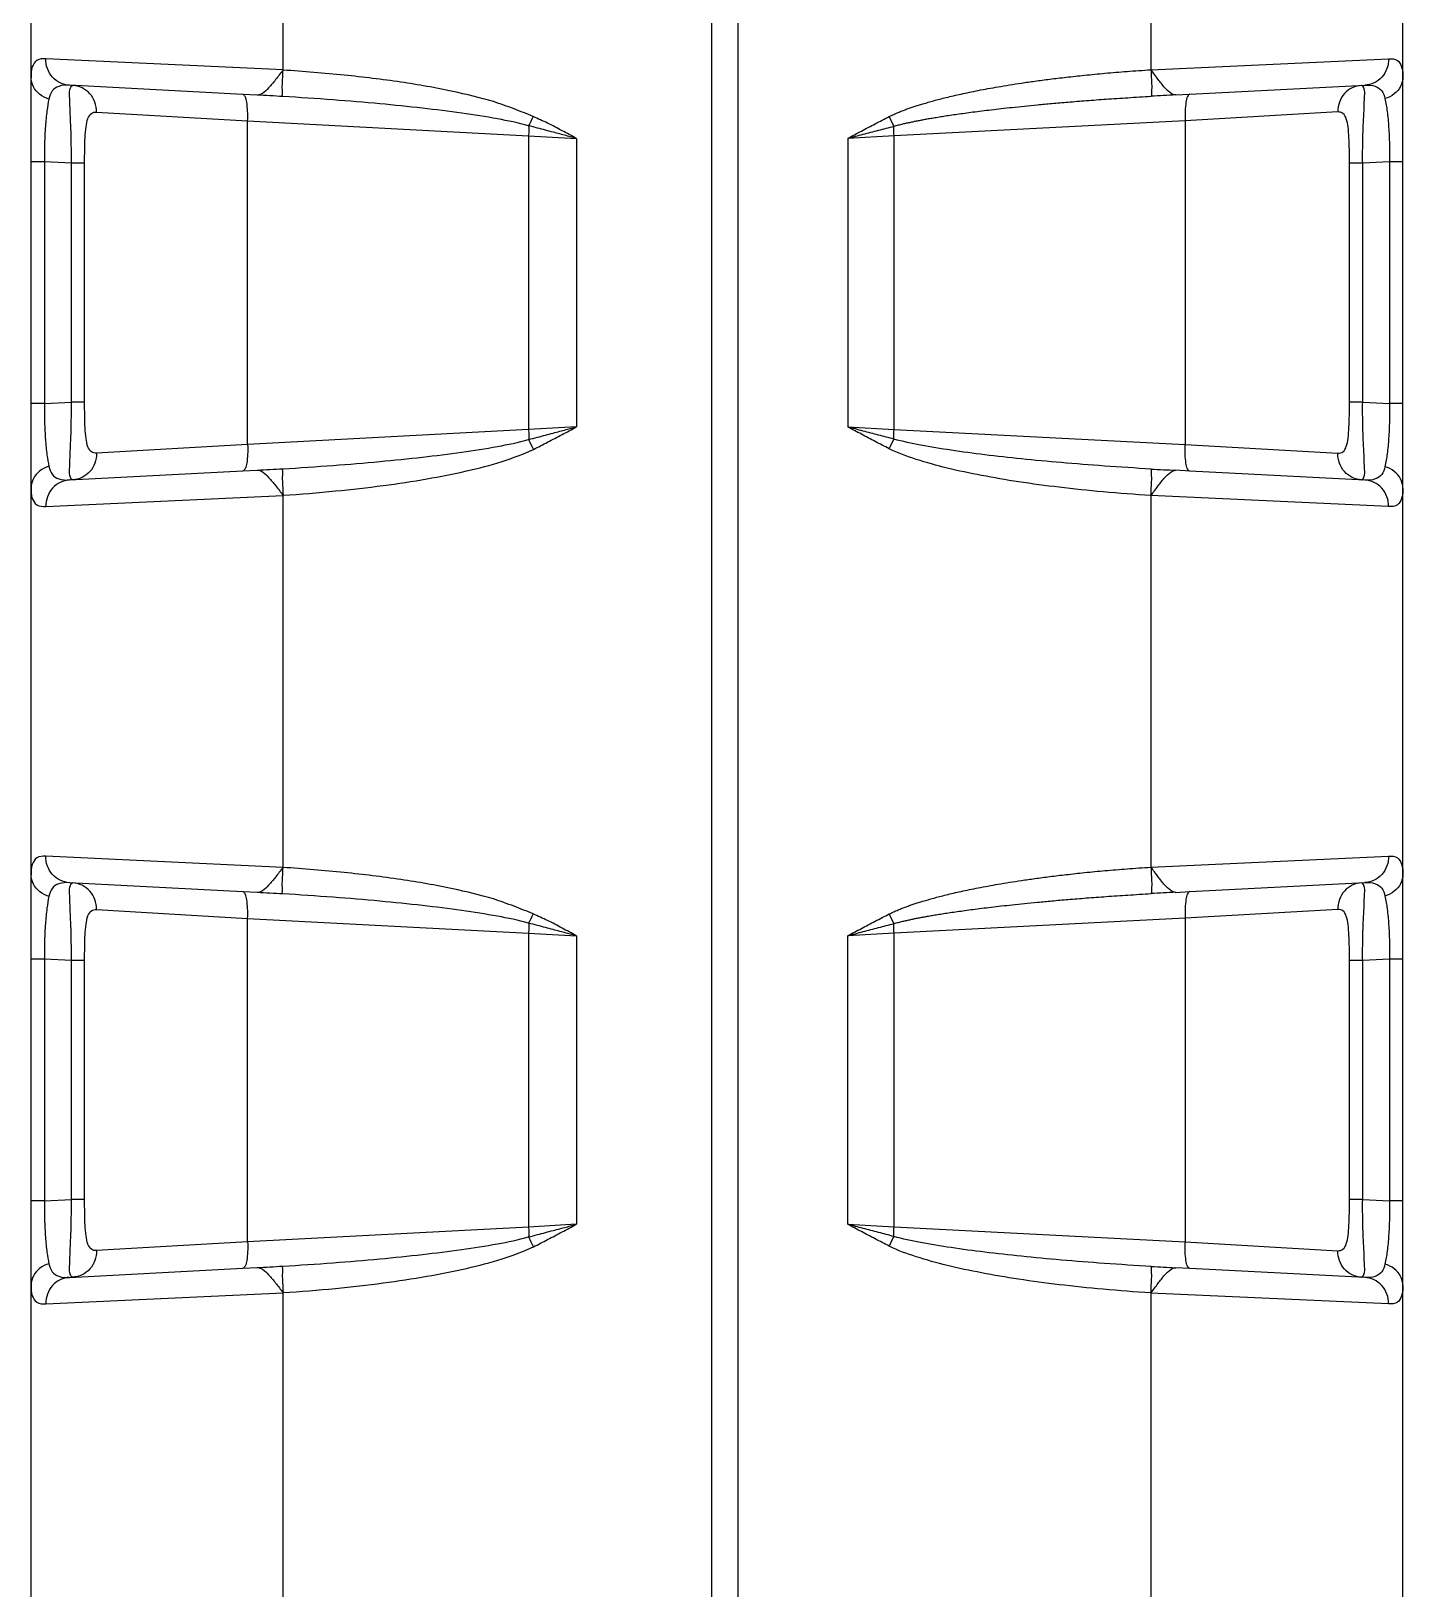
# Model space of a CAD drawing. Header units: inches. Extents: x 3700 to 4563, y 1353 to 2328.
# Drawn here: x 3915.38 to 3941.18, y 2200.54 to 2229.84 of the extents above; entities that cross this region are included whole.
import ezdxf

# ---------------------------------------------------------------- set-up
doc = ezdxf.new("R2010")
doc.units = ezdxf.units.IN
doc.header["$LTSCALE"] = 0.5
doc.layers.add('02___PRT_ALL_AXES', color=7, linetype='Continuous')
doc.layers.add('06___PRT_ALL_SURFS', color=7, linetype='Continuous')

msp = doc.modelspace()

# ---------------------------------------------------------------- linework, layer by layer
at = {"color": 7, "linetype": 'Continuous'}
for p, q in [((3928.175, 2138.112, 0), (3928.175, 2252.112, 0)), ((3915.375, 2141.63, 0), (3915.375, 2248.595, 0)), ((3941.175, 2141.614, 0), (3941.175, 2248.61, 0)), ((3920.114, 2229.111, 0), (3920.114, 2236.113, 0)), ((3936.437, 2236.108, 0), (3936.437, 2229.117, 0)), ((3920.114, 2229.113, 0), (3915.649, 2229.324, 0)), ((3936.437, 2229.118, 0), (3940.908, 2229.325, 0)), ((3937.17, 2228.657, 0), (3940.461, 2228.826, 0)), ((3936.902, 2228.643, 0), (3937.17, 2228.657, 0)), ((3924.731, 2227.877, 0), (3925.631, 2227.826, 0)), ((3931.605, 2227.876, 0), (3930.735, 2227.827, 0)), ((3925.631, 2227.826, 0), (3925.631, 2222.399, 0)), ((3930.735, 2227.827, 0), (3930.735, 2222.398, 0)), ((3915.625, 2227.387, 0), (3915.375, 2227.387, 0)), ((3940.925, 2227.386, 0), (3940.42, 2227.36, 0)), ((3941.175, 2227.386, 0), (3940.925, 2227.386, 0)), ((3940.925, 2227.386, 0), (3940.925, 2222.839, 0)), ((3915.625, 2222.838, 0), (3915.375, 2222.838, 0)), ((3940.42, 2222.865, 0), (3940.925, 2222.839, 0)), ((3941.175, 2222.839, 0), (3940.925, 2222.839, 0)), ((3925.631, 2222.399, 0), (3924.731, 2222.347, 0)), ((3930.735, 2222.398, 0), (3931.605, 2222.349, 0)), ((3937.17, 2221.568, 0), (3936.902, 2221.582, 0)), ((3940.461, 2221.399, 0), (3937.17, 2221.568, 0)), ((3915.649, 2220.901, 0), (3920.114, 2221.111, 0)), ((3920.114, 2214.111, 0), (3920.114, 2221.113, 0)), ((3936.437, 2221.108, 0), (3936.437, 2214.117, 0)), ((3940.908, 2220.9, 0), (3936.437, 2221.106, 0)), ((3920.114, 2214.113, 0), (3915.649, 2214.324, 0)), ((3936.437, 2214.118, 0), (3940.908, 2214.325, 0)), ((3937.17, 2213.657, 0), (3940.461, 2213.826, 0)), ((3936.902, 2213.643, 0), (3937.17, 2213.657, 0)), ((3924.731, 2212.877, 0), (3925.631, 2212.826, 0)), ((3925.631, 2212.826, 0), (3925.631, 2207.399, 0)), ((3931.605, 2212.876, 0), (3930.735, 2212.827, 0)), ((3930.735, 2207.398, 0), (3930.735, 2212.827, 0)), ((3915.625, 2212.387, 0), (3915.375, 2212.387, 0)), ((3940.925, 2212.386, 0), (3940.42, 2212.36, 0)), ((3941.175, 2212.386, 0), (3940.925, 2212.386, 0)), ((3940.925, 2212.386, 0), (3940.925, 2207.839, 0)), ((3915.625, 2207.838, 0), (3915.375, 2207.838, 0)), ((3940.42, 2207.865, 0), (3940.925, 2207.839, 0)), ((3941.175, 2207.839, 0), (3940.925, 2207.839, 0)), ((3925.631, 2207.399, 0), (3924.731, 2207.347, 0)), ((3930.735, 2207.398, 0), (3931.605, 2207.349, 0)), ((3937.171, 2206.568, 0), (3936.902, 2206.582, 0)), ((3940.461, 2206.399, 0), (3937.17, 2206.568, 0)), ((3915.649, 2205.901, 0), (3920.114, 2206.111, 0)), ((3920.114, 2199.111, 0), (3920.114, 2206.113, 0)), ((3936.437, 2206.108, 0), (3936.437, 2199.117, 0)), ((3940.908, 2205.9, 0), (3936.437, 2206.106, 0))]:
    msp.add_line(p, q, dxfattribs=at)
for centre, radius, start, end in [((3920.748, 2216.815, 0), 12.166, 74.1531, 77.8693), ((3941.506, 2137.756, 0), 91.004, 92.89988, 93.1896), ((3932.532, 2224.377, 0), 8.627, 153.4958, 154.6971), ((3922.956, 2223.937, 0), 9.579, 25.4699, 26.6703), ((3933.641, 2226.392, 0), 9.863, 205.4032, 206.6064), ((3922.956, 2226.288, 0), 9.579, 333.3297, 334.5301), ((3941.568, 2313.636, 0), 92.172, 266.81224, 267.09825), ((3920.748, 2201.815, 0), 12.166, 74.1531, 77.8693), ((3941.506, 2122.756, 0), 91.004, 92.89988, 93.1896), ((3932.532, 2209.377, 0), 8.627, 153.4958, 154.6971), ((3922.956, 2208.937, 0), 9.579, 25.4699, 26.6703), ((3933.641, 2211.392, 0), 9.863, 205.4032, 206.6064), ((3922.956, 2211.288, 0), 9.579, 333.3297, 334.5301), ((3941.567, 2298.608, 0), 92.145, 266.81219, 267.09832)]:
    msp.add_arc(centre, radius, start, end, dxfattribs=at)
for points, start_tangent, end_tangent in [([(3915.649, 2229.324, 0), (3915.48, 2229.291, 0), (3915.397, 2229.17, 0), (3915.375, 2228.967, 0)], (-0.998889, 0.047119), (-0.00005, -1)), ([(3916.095, 2228.825, 0), (3915.922, 2228.87, 0), (3915.777, 2228.979, 0), (3915.681, 2229.138, 0), (3915.649, 2229.324, 0)], (-0.998628, 0.052364), (0.005539, 0.999985)), ([(3940.909, 2229.325, 0), (3940.876, 2229.139, 0), (3940.78, 2228.98, 0), (3940.635, 2228.87, 0), (3940.461, 2228.826, 0)], (0.005293, -0.999986), (-0.998683, -0.051309)), ([(3940.908, 2229.325, 0), (3941.072, 2229.293, 0), (3941.153, 2229.175, 0), (3941.175, 2228.977, 0)], (0.998941, 0.046002), (0.000115, -1)), ([(3920.113, 2229.113, 0), (3919.972, 2228.931, 0), (3919.841, 2228.776, 0), (3919.726, 2228.673, 0), (3919.628, 2228.64, 0)], (-0.611064, -0.791581), (-0.998631, 0.052303)), ([(3920.106, 2228.614, 0), (3920.1, 2228.66, 0), (3920.099, 2228.77, 0), (3920.104, 2228.928, 0), (3920.114, 2229.114, 0)], (-0.602714, 0.797957), (0.063645, 0.997973)), ([(3923.304, 2228.709, 0), (3922.329, 2228.884, 0), (3921.265, 2229.015, 0), (3920.114, 2229.111, 0)], (-0.978272, 0.207327), (-0.99784, 0.065686)), ([(3931.516, 2228.237, 0), (3931.601, 2228.278, 0), (3931.683, 2228.313, 0), (3931.761, 2228.345, 0), (3931.835, 2228.373, 0), (3931.909, 2228.399, 0), (3931.984, 2228.425, 0), (3932.063, 2228.451, 0), (3932.149, 2228.477, 0), (3932.244, 2228.505, 0), (3932.349, 2228.535, 0), (3932.463, 2228.565, 0), (3932.588, 2228.596, 0), (3932.722, 2228.629, 0), (3932.867, 2228.661, 0), (3933.022, 2228.694, 0), (3933.189, 2228.728, 0), (3933.369, 2228.762, 0), (3933.564, 2228.796, 0), (3933.775, 2228.832, 0), (3934.005, 2228.867, 0), (3934.255, 2228.903, 0), (3934.533, 2228.94, 0), (3934.842, 2228.977, 0), (3935.189, 2229.015, 0), (3935.572, 2229.052, 0), (3935.987, 2229.086, 0), (3936.437, 2229.117, 0)], (0.89341, 0.449243), (0.998111, 0.061443)), ([(3936.437, 2229.119, 0), (3936.446, 2228.933, 0), (3936.451, 2228.775, 0), (3936.45, 2228.665, 0), (3936.443, 2228.619, 0)], (0.061468, -0.998109), (-0.631634, -0.775267)), ([(3936.902, 2228.643, 0), (3936.809, 2228.677, 0), (3936.698, 2228.78, 0), (3936.573, 2228.935, 0), (3936.437, 2229.119, 0)], (-0.998686, -0.051254), (-0.596017, 0.802972)), ([(3915.709, 2228.567, 0), (3915.535, 2228.657, 0), (3915.417, 2228.798, 0), (3915.375, 2228.967, 0)], (-0.958452, 0.285253), (0.000007, 1)), ([(3940.461, 2228.826, 0), (3940.656, 2228.806, 0), (3940.777, 2228.721, 0), (3940.839, 2228.574, 0)], (0.998685, 0.051261), (0.218306, -0.97588)), ([(3941.175, 2228.977, 0), (3941.133, 2228.806, 0), (3941.015, 2228.664, 0), (3940.839, 2228.574, 0)], (0.00006, -1), (-0.959077, -0.283145)), ([(3924.819, 2228.237, 0), (3924.457, 2228.381, 0), (3924.07, 2228.518, 0)], (-0.921014, 0.38953), (-0.948898, 0.315582)), ([(3931.604, 2228.056, 0), (3931.689, 2228.079, 0), (3931.77, 2228.099, 0), (3931.846, 2228.116, 0), (3931.92, 2228.132, 0), (3931.993, 2228.148, 0), (3932.067, 2228.162, 0), (3932.145, 2228.177, 0), (3932.23, 2228.193, 0), (3932.324, 2228.209, 0), (3932.426, 2228.226, 0), (3932.539, 2228.244, 0), (3932.662, 2228.263, 0), (3932.795, 2228.282, 0), (3932.937, 2228.302, 0), (3933.09, 2228.323, 0), (3933.254, 2228.344, 0), (3933.431, 2228.365, 0), (3933.623, 2228.387, 0), (3933.83, 2228.41, 0), (3934.056, 2228.434, 0), (3934.302, 2228.458, 0), (3934.574, 2228.483, 0), (3934.878, 2228.509, 0), (3935.219, 2228.537, 0), (3935.595, 2228.565, 0), (3936.002, 2228.592, 0), (3936.443, 2228.619, 0)], (0.96319, 0.268822), (0.998404, 0.056471)), ([(3937.17, 2228.657, 0), (3937.127, 2228.617, 0), (3937.096, 2228.508, 0), (3937.08, 2228.347, 0), (3937.081, 2228.157, 0)], (-0.999999, -0.00123), (0.048669, -0.998815)), ([(3940.839, 2228.574, 0), (3940.88, 2228.332, 0), (3940.908, 2228.04, 0), (3940.923, 2227.721, 0), (3940.925, 2227.386, 0)], (0.217929, -0.975965), (-0.013008, -0.999915)), ([(3925.631, 2227.826, 0), (3925.36, 2227.971, 0), (3925.09, 2228.113, 0), (3924.819, 2228.237, 0)], (-0.880904, 0.473296), (-0.89373, 0.448605)), ([(3930.735, 2227.827, 0), (3930.991, 2227.964, 0), (3931.251, 2228.101, 0), (3931.516, 2228.237, 0)], (0.881521, 0.472144), (0.893377, 0.449308)), ([(3925.631, 2227.826, 0), (3925.54, 2227.85, 0), (3925.436, 2227.878, 0), (3925.32, 2227.909, 0), (3925.192, 2227.943, 0), (3925.051, 2227.98, 0), (3924.897, 2228.021, 0), (3924.732, 2228.064, 0)], (-0.965994, 0.258565), (-0.96809, 0.250603)), ([(3930.735, 2227.827, 0), (3931.023, 2227.904, 0), (3931.313, 2227.98, 0), (3931.604, 2228.056, 0)], (0.966296, 0.257434), (0.968202, 0.25017)), ([(3931.605, 2227.876, 0), (3931.602, 2227.968, 0), (3931.604, 2228.056, 0)], (-0.048669, 0.998815), (0.038994, 0.999239)), ([(3940.925, 2222.839, 0), (3940.923, 2222.506, 0), (3940.908, 2222.185, 0), (3940.88, 2221.893, 0), (3940.839, 2221.65, 0)], (0.013002, -0.999915), (-0.217926, -0.975965)), ([(3924.732, 2222.161, 0), (3924.897, 2222.204, 0), (3925.051, 2222.245, 0), (3925.192, 2222.282, 0), (3925.32, 2222.316, 0), (3925.436, 2222.347, 0), (3925.54, 2222.375, 0), (3925.631, 2222.399, 0)], (0.96809, 0.250604), (0.966005, 0.258524)), ([(3924.823, 2221.975, 0), (3925.09, 2222.112, 0), (3925.36, 2222.254, 0), (3925.631, 2222.399, 0)], (0.89373, 0.448605), (0.880947, 0.473215)), ([(3931.604, 2222.169, 0), (3931.313, 2222.245, 0), (3931.023, 2222.321, 0), (3930.735, 2222.398, 0)], (-0.968201, 0.250172), (-0.966295, 0.257437)), ([(3931.516, 2221.988, 0), (3931.251, 2222.124, 0), (3930.991, 2222.261, 0), (3930.735, 2222.398, 0)], (-0.893376, 0.44931), (-0.881517, 0.472152)), ([(3931.604, 2222.169, 0), (3931.602, 2222.257, 0), (3931.605, 2222.349, 0)], (-0.038994, 0.999239), (0.048669, 0.998815)), ([(3936.443, 2221.606, 0), (3935.561, 2221.663, 0), (3934.748, 2221.726, 0), (3934, 2221.797, 0), (3933.311, 2221.874, 0), (3932.677, 2221.96, 0), (3932.104, 2222.056, 0), (3931.604, 2222.169, 0)], (-0.998405, 0.056466), (-0.962187, 0.272391)), ([(3937.17, 2221.568, 0), (3937.127, 2221.608, 0), (3937.096, 2221.717, 0), (3937.08, 2221.878, 0), (3937.081, 2222.068, 0)], (-1, -0.000068), (0.048669, 0.998815)), ([(3920.114, 2221.113, 0), (3921.098, 2221.193, 0), (3921.998, 2221.296, 0), (3922.819, 2221.421, 0), (3923.565, 2221.57, 0), (3924.236, 2221.75, 0), (3924.823, 2221.975, 0)], (0.997877, 0.065126), (0.91082, 0.412805)), ([(3936.437, 2221.108, 0), (3935.538, 2221.176, 0), (3934.71, 2221.263, 0), (3933.948, 2221.366, 0), (3933.248, 2221.486, 0), (3932.604, 2221.624, 0), (3932.023, 2221.788, 0), (3931.516, 2221.988, 0)], (-0.998112, 0.061424), (-0.887761, 0.460305)), ([(3915.709, 2221.658, 0), (3915.535, 2221.568, 0), (3915.417, 2221.427, 0), (3915.375, 2221.258, 0)], (-0.958429, -0.285332), (-0.000051, -1)), ([(3919.628, 2221.585, 0), (3919.726, 2221.552, 0), (3919.841, 2221.449, 0), (3919.972, 2221.294, 0), (3920.114, 2221.111, 0)], (0.998629, 0.052337), (0.611961, -0.790888)), ([(3920.106, 2221.611, 0), (3920.1, 2221.565, 0), (3920.099, 2221.455, 0), (3920.104, 2221.297, 0), (3920.113, 2221.113, 0)], (-0.602736, -0.79794), (0.063425, -0.997987)), ([(3936.437, 2221.108, 0), (3936.446, 2221.292, 0), (3936.451, 2221.45, 0), (3936.45, 2221.56, 0), (3936.443, 2221.606, 0)], (0.061277, 0.998121), (-0.631644, 0.775259)), ([(3936.437, 2221.106, 0), (3936.573, 2221.29, 0), (3936.698, 2221.445, 0), (3936.809, 2221.548, 0), (3936.902, 2221.582, 0)], (0.595173, 0.803597), (0.998691, -0.051157)), ([(3940.839, 2221.65, 0), (3940.777, 2221.504, 0), (3940.656, 2221.419, 0), (3940.461, 2221.399, 0)], (-0.218209, -0.975902), (-0.998683, 0.051309)), ([(3941.175, 2221.248, 0), (3941.133, 2221.419, 0), (3941.015, 2221.561, 0), (3940.839, 2221.65, 0)], (0.000167, 1), (-0.959059, 0.283205)), ([(3915.375, 2221.258, 0), (3915.397, 2221.055, 0), (3915.48, 2220.934, 0), (3915.649, 2220.901, 0)], (0.00005, -1), (0.99889, 0.047095)), ([(3916.095, 2221.4, 0), (3915.922, 2221.355, 0), (3915.777, 2221.245, 0), (3915.682, 2221.086, 0), (3915.649, 2220.901, 0)], (-0.998621, -0.052504), (0.005587, -0.999984)), ([(3940.908, 2220.9, 0), (3940.876, 2221.085, 0), (3940.78, 2221.245, 0), (3940.635, 2221.354, 0), (3940.461, 2221.399, 0)], (0.005333, 0.999986), (-0.998683, 0.051299)), ([(3941.175, 2221.248, 0), (3941.153, 2221.05, 0), (3941.072, 2220.932, 0), (3940.908, 2220.9, 0)], (-0.00006, -1), (-0.99893, 0.046242)), ([(3915.649, 2214.324, 0), (3915.48, 2214.291, 0), (3915.397, 2214.17, 0), (3915.375, 2213.967, 0)], (-0.998889, 0.047119), (-0.00005, -1)), ([(3916.095, 2213.825, 0), (3915.922, 2213.87, 0), (3915.777, 2213.979, 0), (3915.681, 2214.138, 0), (3915.649, 2214.324, 0)], (-0.998628, 0.052364), (0.005539, 0.999985)), ([(3920.113, 2214.113, 0), (3919.972, 2213.931, 0), (3919.841, 2213.776, 0), (3919.726, 2213.673, 0), (3919.628, 2213.64, 0)], (-0.611064, -0.791581), (-0.998631, 0.052303)), ([(3920.106, 2213.614, 0), (3920.1, 2213.66, 0), (3920.099, 2213.77, 0), (3920.104, 2213.928, 0), (3920.114, 2214.114, 0)], (-0.602714, 0.797957), (0.063645, 0.997973)), ([(3923.304, 2213.709, 0), (3922.329, 2213.884, 0), (3921.265, 2214.015, 0), (3920.114, 2214.111, 0)], (-0.978272, 0.207327), (-0.99784, 0.065686)), ([(3931.516, 2213.237, 0), (3931.601, 2213.278, 0), (3931.683, 2213.313, 0), (3931.761, 2213.345, 0), (3931.835, 2213.373, 0), (3931.909, 2213.399, 0), (3931.984, 2213.425, 0), (3932.063, 2213.451, 0), (3932.149, 2213.477, 0), (3932.244, 2213.505, 0), (3932.349, 2213.535, 0), (3932.463, 2213.565, 0), (3932.588, 2213.596, 0), (3932.722, 2213.629, 0), (3932.867, 2213.661, 0), (3933.022, 2213.694, 0), (3933.189, 2213.728, 0), (3933.369, 2213.762, 0), (3933.564, 2213.796, 0), (3933.775, 2213.832, 0), (3934.005, 2213.867, 0), (3934.255, 2213.903, 0), (3934.533, 2213.94, 0), (3934.842, 2213.977, 0), (3935.189, 2214.015, 0), (3935.572, 2214.052, 0), (3935.987, 2214.086, 0), (3936.437, 2214.117, 0)], (0.89341, 0.449243), (0.998111, 0.061443)), ([(3936.437, 2214.119, 0), (3936.446, 2213.933, 0), (3936.451, 2213.775, 0), (3936.45, 2213.665, 0), (3936.443, 2213.619, 0)], (0.061468, -0.998109), (-0.631634, -0.775267)), ([(3936.902, 2213.643, 0), (3936.809, 2213.677, 0), (3936.698, 2213.78, 0), (3936.573, 2213.935, 0), (3936.437, 2214.119, 0)], (-0.998686, -0.051254), (-0.596017, 0.802972)), ([(3940.909, 2214.325, 0), (3940.876, 2214.139, 0), (3940.78, 2213.98, 0), (3940.635, 2213.87, 0), (3940.461, 2213.826, 0)], (0.005293, -0.999986), (-0.998683, -0.051309)), ([(3940.908, 2214.325, 0), (3941.072, 2214.293, 0), (3941.153, 2214.175, 0), (3941.175, 2213.977, 0)], (0.998941, 0.046002), (0.000115, -1)), ([(3915.709, 2213.567, 0), (3915.535, 2213.657, 0), (3915.417, 2213.798, 0), (3915.375, 2213.967, 0)], (-0.958452, 0.285253), (0.000007, 1)), ([(3940.461, 2213.826, 0), (3940.656, 2213.806, 0), (3940.777, 2213.721, 0), (3940.839, 2213.574, 0)], (0.998685, 0.051261), (0.218306, -0.97588)), ([(3941.175, 2213.977, 0), (3941.133, 2213.806, 0), (3941.015, 2213.664, 0), (3940.839, 2213.574, 0)], (0.00006, -1), (-0.959077, -0.283145)), ([(3924.819, 2213.237, 0), (3924.457, 2213.381, 0), (3924.07, 2213.518, 0)], (-0.921014, 0.38953), (-0.948898, 0.315582)), ([(3931.604, 2213.056, 0), (3931.689, 2213.079, 0), (3931.77, 2213.099, 0), (3931.846, 2213.116, 0), (3931.92, 2213.132, 0), (3931.993, 2213.148, 0), (3932.067, 2213.162, 0), (3932.145, 2213.177, 0), (3932.23, 2213.193, 0), (3932.324, 2213.209, 0), (3932.426, 2213.226, 0), (3932.539, 2213.244, 0), (3932.662, 2213.263, 0), (3932.795, 2213.282, 0), (3932.937, 2213.302, 0), (3933.09, 2213.323, 0), (3933.254, 2213.344, 0), (3933.431, 2213.365, 0), (3933.623, 2213.387, 0), (3933.83, 2213.41, 0), (3934.056, 2213.434, 0), (3934.302, 2213.458, 0), (3934.574, 2213.483, 0), (3934.878, 2213.509, 0), (3935.219, 2213.537, 0), (3935.595, 2213.565, 0), (3936.002, 2213.592, 0), (3936.443, 2213.619, 0)], (0.96319, 0.268822), (0.998404, 0.056471)), ([(3937.17, 2213.657, 0), (3937.127, 2213.617, 0), (3937.096, 2213.508, 0), (3937.08, 2213.347, 0), (3937.081, 2213.157, 0)], (-0.999999, -0.00123), (0.048669, -0.998815)), ([(3940.839, 2213.574, 0), (3940.88, 2213.332, 0), (3940.908, 2213.04, 0), (3940.923, 2212.721, 0), (3940.925, 2212.386, 0)], (0.217929, -0.975965), (-0.013008, -0.999915)), ([(3925.631, 2212.826, 0), (3925.36, 2212.971, 0), (3925.09, 2213.113, 0), (3924.819, 2213.237, 0)], (-0.880904, 0.473296), (-0.89373, 0.448605)), ([(3930.735, 2212.827, 0), (3930.991, 2212.964, 0), (3931.251, 2213.101, 0), (3931.516, 2213.237, 0)], (0.881521, 0.472144), (0.893377, 0.449308)), ([(3925.631, 2212.826, 0), (3925.54, 2212.85, 0), (3925.436, 2212.878, 0), (3925.32, 2212.909, 0), (3925.192, 2212.943, 0), (3925.051, 2212.98, 0), (3924.897, 2213.021, 0), (3924.732, 2213.064, 0)], (-0.965994, 0.258565), (-0.96809, 0.250603)), ([(3930.735, 2212.827, 0), (3931.023, 2212.904, 0), (3931.313, 2212.98, 0), (3931.604, 2213.056, 0)], (0.966296, 0.257434), (0.968202, 0.25017)), ([(3931.605, 2212.876, 0), (3931.602, 2212.968, 0), (3931.604, 2213.056, 0)], (-0.048669, 0.998815), (0.038994, 0.999239)), ([(3940.925, 2207.839, 0), (3940.923, 2207.506, 0), (3940.908, 2207.185, 0), (3940.88, 2206.893, 0), (3940.839, 2206.65, 0)], (0.013002, -0.999915), (-0.217926, -0.975965)), ([(3924.732, 2207.161, 0), (3924.897, 2207.204, 0), (3925.051, 2207.245, 0), (3925.192, 2207.282, 0), (3925.32, 2207.316, 0), (3925.436, 2207.347, 0), (3925.54, 2207.375, 0), (3925.631, 2207.399, 0)], (0.96809, 0.250604), (0.966005, 0.258524)), ([(3924.823, 2206.975, 0), (3925.09, 2207.112, 0), (3925.36, 2207.254, 0), (3925.631, 2207.399, 0)], (0.89373, 0.448605), (0.880947, 0.473215)), ([(3931.604, 2207.169, 0), (3931.313, 2207.245, 0), (3931.023, 2207.321, 0), (3930.735, 2207.398, 0)], (-0.968201, 0.250172), (-0.966295, 0.257437)), ([(3931.516, 2206.988, 0), (3931.251, 2207.124, 0), (3930.991, 2207.261, 0), (3930.735, 2207.398, 0)], (-0.893376, 0.44931), (-0.881517, 0.472152)), ([(3931.604, 2207.169, 0), (3931.602, 2207.257, 0), (3931.605, 2207.349, 0)], (-0.038994, 0.999239), (0.048669, 0.998815)), ([(3936.443, 2206.606, 0), (3935.561, 2206.663, 0), (3934.748, 2206.726, 0), (3934, 2206.797, 0), (3933.311, 2206.874, 0), (3932.677, 2206.96, 0), (3932.104, 2207.056, 0), (3931.604, 2207.169, 0)], (-0.998405, 0.056466), (-0.962187, 0.272391)), ([(3937.171, 2206.568, 0), (3937.127, 2206.608, 0), (3937.096, 2206.717, 0), (3937.08, 2206.878, 0), (3937.081, 2207.068, 0)], (-0.998818, -0.048616), (0.048669, 0.998815)), ([(3920.114, 2206.113, 0), (3921.098, 2206.193, 0), (3921.998, 2206.296, 0), (3922.819, 2206.421, 0), (3923.565, 2206.57, 0), (3924.236, 2206.75, 0), (3924.823, 2206.975, 0)], (0.997877, 0.065126), (0.91082, 0.412805)), ([(3936.437, 2206.108, 0), (3935.538, 2206.176, 0), (3934.71, 2206.263, 0), (3933.948, 2206.366, 0), (3933.248, 2206.486, 0), (3932.604, 2206.624, 0), (3932.023, 2206.788, 0), (3931.516, 2206.988, 0)], (-0.998112, 0.061424), (-0.887761, 0.460305)), ([(3915.709, 2206.658, 0), (3915.535, 2206.568, 0), (3915.417, 2206.427, 0), (3915.375, 2206.258, 0)], (-0.958429, -0.285332), (-0.000051, -1)), ([(3919.628, 2206.585, 0), (3919.726, 2206.552, 0), (3919.841, 2206.449, 0), (3919.972, 2206.294, 0), (3920.114, 2206.111, 0)], (0.998629, 0.052337), (0.611961, -0.790888)), ([(3920.106, 2206.611, 0), (3920.1, 2206.565, 0), (3920.099, 2206.455, 0), (3920.104, 2206.297, 0), (3920.113, 2206.113, 0)], (-0.602736, -0.79794), (0.063425, -0.997987)), ([(3936.437, 2206.108, 0), (3936.446, 2206.292, 0), (3936.451, 2206.45, 0), (3936.45, 2206.56, 0), (3936.443, 2206.606, 0)], (0.061277, 0.998121), (-0.631644, 0.775259)), ([(3936.437, 2206.106, 0), (3936.573, 2206.29, 0), (3936.698, 2206.445, 0), (3936.809, 2206.548, 0), (3936.902, 2206.582, 0)], (0.595173, 0.803597), (0.998691, -0.051157)), ([(3940.839, 2206.65, 0), (3940.777, 2206.504, 0), (3940.656, 2206.419, 0), (3940.461, 2206.399, 0)], (-0.218209, -0.975902), (-0.998683, 0.051309)), ([(3941.175, 2206.248, 0), (3941.133, 2206.419, 0), (3941.015, 2206.561, 0), (3940.839, 2206.65, 0)], (0.000167, 1), (-0.959059, 0.283205)), ([(3915.375, 2206.258, 0), (3915.397, 2206.055, 0), (3915.48, 2205.934, 0), (3915.649, 2205.901, 0)], (0.00005, -1), (0.99889, 0.047095)), ([(3916.095, 2206.4, 0), (3915.922, 2206.355, 0), (3915.777, 2206.245, 0), (3915.682, 2206.086, 0), (3915.649, 2205.901, 0)], (-0.998621, -0.052504), (0.005587, -0.999984)), ([(3940.908, 2205.9, 0), (3940.876, 2206.085, 0), (3940.78, 2206.245, 0), (3940.635, 2206.354, 0), (3940.461, 2206.399, 0)], (0.005333, 0.999986), (-0.998683, 0.051299)), ([(3941.175, 2206.248, 0), (3941.153, 2206.05, 0), (3941.072, 2205.932, 0), (3940.908, 2205.9, 0)], (-0.00006, -1), (-0.99893, 0.046242))]:
    msp.add_spline(points, degree=3, dxfattribs=dict(at, start_tangent=start_tangent, end_tangent=end_tangent))
at = {"layer": '02___PRT_ALL_AXES', "color": 7, "linetype": 'Continuous'}
msp.add_line((3928.675, 2138.112, 0), (3928.675, 2252.112, 0), dxfattribs=at)
at = {"layer": '06___PRT_ALL_SURFS', "color": 7, "linetype": 'Continuous'}
for p, q in [((3919.355, 2228.654, 0), (3916.095, 2228.825, 0)), ((3919.628, 2228.64, 0), (3919.355, 2228.654, 0)), ((3916.606, 2228.322, 0), (3919.446, 2228.154, 0)), ((3919.446, 2228.154, 0), (3924.731, 2227.877, 0)), ((3919.446, 2222.07, 0), (3919.446, 2228.154, 0)), ((3937.081, 2228.157, 0), (3931.605, 2227.876, 0)), ((3939.95, 2228.323, 0), (3937.081, 2228.157, 0)), ((3937.081, 2228.157, 0), (3937.081, 2222.068, 0)), ((3924.731, 2227.877, 0), (3924.731, 2222.347, 0)), ((3931.605, 2222.349, 0), (3931.605, 2227.876, 0)), ((3916.131, 2227.36, 0), (3915.625, 2227.387, 0)), ((3915.625, 2227.387, 0), (3915.625, 2222.838, 0)), ((3916.381, 2227.36, 0), (3916.131, 2227.36, 0)), ((3916.131, 2222.865, 0), (3916.131, 2227.36, 0)), ((3916.381, 2222.865, 0), (3916.381, 2227.36, 0)), ((3940.42, 2227.36, 0), (3940.17, 2227.36, 0)), ((3940.17, 2222.865, 0), (3940.17, 2227.36, 0)), ((3940.42, 2222.865, 0), (3940.42, 2227.36, 0)), ((3915.625, 2222.838, 0), (3916.131, 2222.865, 0)), ((3916.381, 2222.865, 0), (3916.131, 2222.865, 0)), ((3940.42, 2222.865, 0), (3940.17, 2222.865, 0)), ((3924.731, 2222.347, 0), (3919.446, 2222.07, 0)), ((3931.605, 2222.349, 0), (3937.081, 2222.068, 0)), ((3919.446, 2222.07, 0), (3916.606, 2221.903, 0)), ((3937.081, 2222.068, 0), (3939.95, 2221.902, 0)), ((3916.095, 2221.4, 0), (3919.355, 2221.571, 0)), ((3919.354, 2221.571, 0), (3919.628, 2221.585, 0)), ((3919.355, 2213.654, 0), (3916.095, 2213.825, 0)), ((3919.628, 2213.64, 0), (3919.355, 2213.654, 0)), ((3916.606, 2213.322, 0), (3919.446, 2213.154, 0)), ((3939.95, 2213.323, 0), (3937.081, 2213.157, 0)), ((3919.446, 2213.154, 0), (3924.731, 2212.877, 0)), ((3919.446, 2207.07, 0), (3919.446, 2213.154, 0)), ((3937.081, 2213.157, 0), (3931.605, 2212.876, 0)), ((3937.081, 2213.157, 0), (3937.081, 2207.068, 0)), ((3924.731, 2212.877, 0), (3924.731, 2207.347, 0)), ((3931.605, 2207.349, 0), (3931.605, 2212.876, 0)), ((3916.131, 2212.36, 0), (3915.625, 2212.387, 0)), ((3915.625, 2212.387, 0), (3915.625, 2207.838, 0)), ((3916.381, 2212.36, 0), (3916.131, 2212.36, 0)), ((3916.131, 2207.865, 0), (3916.131, 2212.36, 0)), ((3916.381, 2207.865, 0), (3916.381, 2212.36, 0)), ((3940.42, 2212.36, 0), (3940.17, 2212.36, 0)), ((3940.17, 2207.865, 0), (3940.17, 2212.36, 0)), ((3940.42, 2207.865, 0), (3940.42, 2212.36, 0)), ((3915.625, 2207.838, 0), (3916.131, 2207.865, 0)), ((3916.381, 2207.865, 0), (3916.131, 2207.865, 0)), ((3940.42, 2207.865, 0), (3940.17, 2207.865, 0)), ((3924.731, 2207.347, 0), (3919.446, 2207.07, 0)), ((3931.605, 2207.349, 0), (3937.081, 2207.068, 0)), ((3919.446, 2207.07, 0), (3916.606, 2206.903, 0)), ((3937.081, 2207.068, 0), (3939.95, 2206.902, 0)), ((3916.095, 2206.4, 0), (3919.355, 2206.571, 0)), ((3919.354, 2206.571, 0), (3919.628, 2206.585, 0))]:
    msp.add_line(p, q, dxfattribs=at)
for centre, radius, start, end in [((3915.195, 2142.797, 0), 85.957, 86.72458, 87.04369), ((3915.162, 2308.036, 0), 86.566, 272.95744, 273.2743), ((3915.195, 2127.797, 0), 85.957, 86.72458, 87.04369), ((3915.162, 2293.036, 0), 86.566, 272.95744, 273.2743)]:
    msp.add_arc(centre, radius, start, end, dxfattribs=at)
for points, start_tangent, end_tangent in [([(3916.095, 2228.825, 0), (3915.895, 2228.805, 0), (3915.772, 2228.718, 0), (3915.709, 2228.567, 0)], (-0.99863, 0.052332), (-0.214164, -0.976798)), ([(3916.099, 2228.626, 0), (3916.114, 2228.776, 0), (3916.161, 2228.821, 0)], (-0.064416, 0.997923), (0.998633, -0.052277)), ([(3916.334, 2228.776, 0), (3916.161, 2228.821, 0)], (-0.899239, 0.437459), (-0.998637, 0.052196)), ([(3916.606, 2228.322, 0), (3916.573, 2228.508, 0), (3916.478, 2228.667, 0), (3916.334, 2228.776, 0)], (0.005863, 0.999983), (-0.899239, 0.437459)), ([(3940.224, 2228.778, 0), (3940.079, 2228.668, 0), (3939.983, 2228.509, 0), (3939.95, 2228.323, 0)], (-0.899794, -0.436314), (0.005607, -0.999984)), ([(3940.397, 2228.822, 0), (3940.224, 2228.778, 0)], (-0.998684, -0.051278), (-0.899794, -0.436314)), ([(3940.455, 2228.619, 0), (3940.443, 2228.772, 0), (3940.397, 2228.822, 0)], (0.070417, 0.997518), (-0.99865, -0.051937)), ([(3915.709, 2228.567, 0), (3915.672, 2228.345, 0), (3915.643, 2228.055, 0), (3915.627, 2227.729, 0), (3915.625, 2227.387, 0)], (-0.213756, -0.976887), (0.013126, -0.999914)), ([(3916.131, 2227.36, 0), (3916.13, 2227.737, 0), (3916.12, 2228.088, 0), (3916.106, 2228.39, 0), (3916.099, 2228.626, 0)], (0.012941, 0.999916), (-0.064416, 0.997923)), ([(3919.446, 2228.154, 0), (3919.447, 2228.344, 0), (3919.43, 2228.505, 0), (3919.398, 2228.614, 0), (3919.355, 2228.654, 0)], (0.049521, 0.998773), (-0.999999, 0.001237)), ([(3924.732, 2228.064, 0), (3924.146, 2228.193, 0), (3923.476, 2228.301, 0), (3922.737, 2228.394, 0), (3921.933, 2228.477, 0), (3921.058, 2228.55, 0), (3920.106, 2228.614, 0)], (-0.961617, 0.274397), (-0.998312, 0.058082)), ([(3940.42, 2227.36, 0), (3940.421, 2227.734, 0), (3940.432, 2228.082, 0), (3940.446, 2228.383, 0), (3940.455, 2228.619, 0)], (-0.012843, 0.999918), (0.070417, 0.997518)), ([(3916.381, 2227.36, 0), (3916.383, 2227.611, 0), (3916.39, 2227.844, 0), (3916.408, 2228.044, 0), (3916.444, 2228.199, 0), (3916.509, 2228.296, 0), (3916.606, 2228.322, 0)], (0.000037, 1), (0.998258, -0.058997)), ([(3940.17, 2227.36, 0), (3940.169, 2227.608, 0), (3940.162, 2227.84, 0), (3940.145, 2228.04, 0), (3940.111, 2228.195, 0), (3940.049, 2228.294, 0), (3939.95, 2228.323, 0)], (0.000028, 1), (-0.998316, -0.058013)), ([(3924.732, 2228.064, 0), (3924.734, 2227.972, 0), (3924.731, 2227.877, 0)], (0.04379, -0.999041), (-0.049521, -0.998773)), ([(3915.625, 2222.838, 0), (3915.627, 2222.491, 0), (3915.644, 2222.158, 0), (3915.673, 2221.87, 0), (3915.709, 2221.658, 0)], (-0.013114, -0.999914), (0.213742, -0.97689)), ([(3916.099, 2221.599, 0), (3916.106, 2221.834, 0), (3916.12, 2222.137, 0), (3916.13, 2222.487, 0), (3916.131, 2222.865, 0)], (0.064329, 0.997929), (-0.012941, 0.999916)), ([(3916.606, 2221.903, 0), (3916.509, 2221.929, 0), (3916.444, 2222.026, 0), (3916.408, 2222.18, 0), (3916.39, 2222.381, 0), (3916.383, 2222.614, 0), (3916.381, 2222.865, 0)], (-0.998259, -0.058988), (-0.000037, 1)), ([(3939.95, 2221.902, 0), (3940.049, 2221.931, 0), (3940.111, 2222.03, 0), (3940.145, 2222.185, 0), (3940.162, 2222.385, 0), (3940.169, 2222.617, 0), (3940.17, 2222.865, 0)], (0.998315, -0.058026), (-0.000028, 1)), ([(3940.455, 2221.606, 0), (3940.446, 2221.841, 0), (3940.432, 2222.142, 0), (3940.421, 2222.49, 0), (3940.42, 2222.865, 0)], (-0.070417, 0.997518), (0.012843, 0.999918)), ([(3924.731, 2222.347, 0), (3924.734, 2222.252, 0), (3924.732, 2222.161, 0)], (0.049521, -0.998773), (-0.04379, -0.999041)), ([(3919.446, 2222.07, 0), (3919.447, 2221.881, 0), (3919.43, 2221.719, 0), (3919.398, 2221.611, 0), (3919.354, 2221.571, 0)], (0.049521, -0.998773), (-0.998766, 0.049667)), ([(3920.106, 2221.611, 0), (3921.058, 2221.675, 0), (3921.932, 2221.748, 0), (3922.735, 2221.831, 0), (3923.474, 2221.924, 0), (3924.145, 2222.031, 0), (3924.732, 2222.161, 0)], (0.998312, 0.058082), (0.961627, 0.274359)), ([(3916.606, 2221.903, 0), (3916.573, 2221.717, 0), (3916.478, 2221.558, 0), (3916.334, 2221.448, 0)], (0.005882, -0.999983), (-0.89919, -0.437558)), ([(3940.224, 2221.447, 0), (3940.079, 2221.557, 0), (3939.983, 2221.716, 0), (3939.95, 2221.902, 0)], (-0.899794, 0.436314), (0.005614, 0.999984)), ([(3915.709, 2221.658, 0), (3915.772, 2221.507, 0), (3915.895, 2221.42, 0), (3916.095, 2221.4, 0)], (0.214174, -0.976795), (0.99863, 0.052323)), ([(3916.161, 2221.404, 0), (3916.114, 2221.449, 0), (3916.099, 2221.599, 0)], (-0.998631, -0.0523), (0.064329, 0.997929)), ([(3916.334, 2221.448, 0), (3916.161, 2221.404, 0)], (-0.89919, -0.437558), (-0.99863, -0.052318)), ([(3940.397, 2221.402, 0), (3940.224, 2221.447, 0)], (-0.998687, 0.051229), (-0.899794, 0.436314)), ([(3940.397, 2221.402, 0), (3940.443, 2221.453, 0), (3940.455, 2221.606, 0)], (0.99865, -0.051947), (-0.070417, 0.997518)), ([(3916.095, 2213.825, 0), (3915.895, 2213.805, 0), (3915.772, 2213.718, 0), (3915.709, 2213.567, 0)], (-0.99863, 0.052332), (-0.214164, -0.976798)), ([(3916.099, 2213.626, 0), (3916.114, 2213.776, 0), (3916.161, 2213.821, 0)], (-0.064416, 0.997923), (0.998633, -0.052277)), ([(3916.334, 2213.776, 0), (3916.161, 2213.821, 0)], (-0.899239, 0.437459), (-0.998637, 0.052196)), ([(3940.397, 2213.822, 0), (3940.224, 2213.778, 0)], (-0.998684, -0.051278), (-0.899794, -0.436314)), ([(3940.455, 2213.619, 0), (3940.443, 2213.772, 0), (3940.397, 2213.822, 0)], (0.070417, 0.997518), (-0.99865, -0.051937)), ([(3915.709, 2213.567, 0), (3915.672, 2213.345, 0), (3915.643, 2213.055, 0), (3915.627, 2212.729, 0), (3915.625, 2212.387, 0)], (-0.213756, -0.976887), (0.013126, -0.999914)), ([(3916.131, 2212.36, 0), (3916.13, 2212.737, 0), (3916.12, 2213.088, 0), (3916.106, 2213.39, 0), (3916.099, 2213.626, 0)], (0.012941, 0.999916), (-0.064416, 0.997923)), ([(3916.606, 2213.322, 0), (3916.573, 2213.508, 0), (3916.478, 2213.667, 0), (3916.334, 2213.776, 0)], (0.005863, 0.999983), (-0.899239, 0.437459)), ([(3919.446, 2213.154, 0), (3919.447, 2213.344, 0), (3919.43, 2213.505, 0), (3919.398, 2213.614, 0), (3919.355, 2213.654, 0)], (0.049521, 0.998773), (-0.999999, 0.001237)), ([(3924.732, 2213.064, 0), (3924.146, 2213.193, 0), (3923.476, 2213.301, 0), (3922.737, 2213.394, 0), (3921.933, 2213.477, 0), (3921.058, 2213.55, 0), (3920.106, 2213.614, 0)], (-0.961617, 0.274397), (-0.998312, 0.058082)), ([(3940.224, 2213.778, 0), (3940.079, 2213.668, 0), (3939.983, 2213.509, 0), (3939.95, 2213.323, 0)], (-0.899794, -0.436314), (0.005607, -0.999984)), ([(3940.42, 2212.36, 0), (3940.421, 2212.734, 0), (3940.432, 2213.082, 0), (3940.446, 2213.383, 0), (3940.455, 2213.619, 0)], (-0.012843, 0.999918), (0.070417, 0.997518)), ([(3916.381, 2212.36, 0), (3916.383, 2212.611, 0), (3916.39, 2212.844, 0), (3916.408, 2213.044, 0), (3916.444, 2213.199, 0), (3916.509, 2213.296, 0), (3916.606, 2213.322, 0)], (0.000037, 1), (0.998258, -0.058997)), ([(3940.17, 2212.36, 0), (3940.169, 2212.608, 0), (3940.162, 2212.84, 0), (3940.145, 2213.04, 0), (3940.111, 2213.195, 0), (3940.049, 2213.294, 0), (3939.95, 2213.323, 0)], (0.000028, 1), (-0.998316, -0.058013)), ([(3924.732, 2213.064, 0), (3924.734, 2212.972, 0), (3924.731, 2212.877, 0)], (0.04379, -0.999041), (-0.049521, -0.998773)), ([(3915.625, 2207.838, 0), (3915.627, 2207.491, 0), (3915.644, 2207.158, 0), (3915.673, 2206.87, 0), (3915.709, 2206.658, 0)], (-0.013114, -0.999914), (0.213742, -0.97689)), ([(3916.099, 2206.599, 0), (3916.106, 2206.834, 0), (3916.12, 2207.137, 0), (3916.13, 2207.487, 0), (3916.131, 2207.865, 0)], (0.064329, 0.997929), (-0.012941, 0.999916)), ([(3916.606, 2206.903, 0), (3916.509, 2206.929, 0), (3916.444, 2207.026, 0), (3916.408, 2207.18, 0), (3916.39, 2207.381, 0), (3916.383, 2207.614, 0), (3916.381, 2207.865, 0)], (-0.998259, -0.058988), (-0.000037, 1)), ([(3939.95, 2206.902, 0), (3940.049, 2206.931, 0), (3940.111, 2207.03, 0), (3940.145, 2207.185, 0), (3940.162, 2207.385, 0), (3940.169, 2207.617, 0), (3940.17, 2207.865, 0)], (0.998315, -0.058026), (-0.000028, 1)), ([(3940.455, 2206.606, 0), (3940.446, 2206.841, 0), (3940.432, 2207.142, 0), (3940.421, 2207.49, 0), (3940.42, 2207.865, 0)], (-0.070417, 0.997518), (0.012843, 0.999918)), ([(3924.731, 2207.347, 0), (3924.734, 2207.252, 0), (3924.732, 2207.161, 0)], (0.049521, -0.998773), (-0.04379, -0.999041)), ([(3919.446, 2207.07, 0), (3919.447, 2206.881, 0), (3919.43, 2206.719, 0), (3919.398, 2206.611, 0), (3919.354, 2206.571, 0)], (0.049521, -0.998773), (-0.998766, 0.049667)), ([(3920.106, 2206.611, 0), (3921.058, 2206.675, 0), (3921.932, 2206.748, 0), (3922.735, 2206.831, 0), (3923.474, 2206.924, 0), (3924.145, 2207.031, 0), (3924.732, 2207.161, 0)], (0.998312, 0.058082), (0.961627, 0.274359)), ([(3916.606, 2206.903, 0), (3916.573, 2206.717, 0), (3916.478, 2206.558, 0), (3916.334, 2206.448, 0)], (0.005882, -0.999983), (-0.89919, -0.437558)), ([(3940.224, 2206.447, 0), (3940.079, 2206.557, 0), (3939.983, 2206.716, 0), (3939.95, 2206.902, 0)], (-0.899794, 0.436314), (0.005614, 0.999984)), ([(3915.709, 2206.658, 0), (3915.772, 2206.507, 0), (3915.895, 2206.42, 0), (3916.095, 2206.4, 0)], (0.214174, -0.976795), (0.99863, 0.052323)), ([(3916.161, 2206.404, 0), (3916.114, 2206.449, 0), (3916.099, 2206.599, 0)], (-0.998631, -0.0523), (0.064329, 0.997929)), ([(3940.397, 2206.402, 0), (3940.443, 2206.453, 0), (3940.455, 2206.606, 0)], (0.99865, -0.051947), (-0.070417, 0.997518)), ([(3916.334, 2206.448, 0), (3916.161, 2206.404, 0)], (-0.89919, -0.437558), (-0.99863, -0.052318)), ([(3940.397, 2206.402, 0), (3940.224, 2206.447, 0)], (-0.998687, 0.051229), (-0.899794, 0.436314))]:
    msp.add_spline(points, degree=3, dxfattribs=dict(at, start_tangent=start_tangent, end_tangent=end_tangent))

doc.saveas('drawing.dxf')
